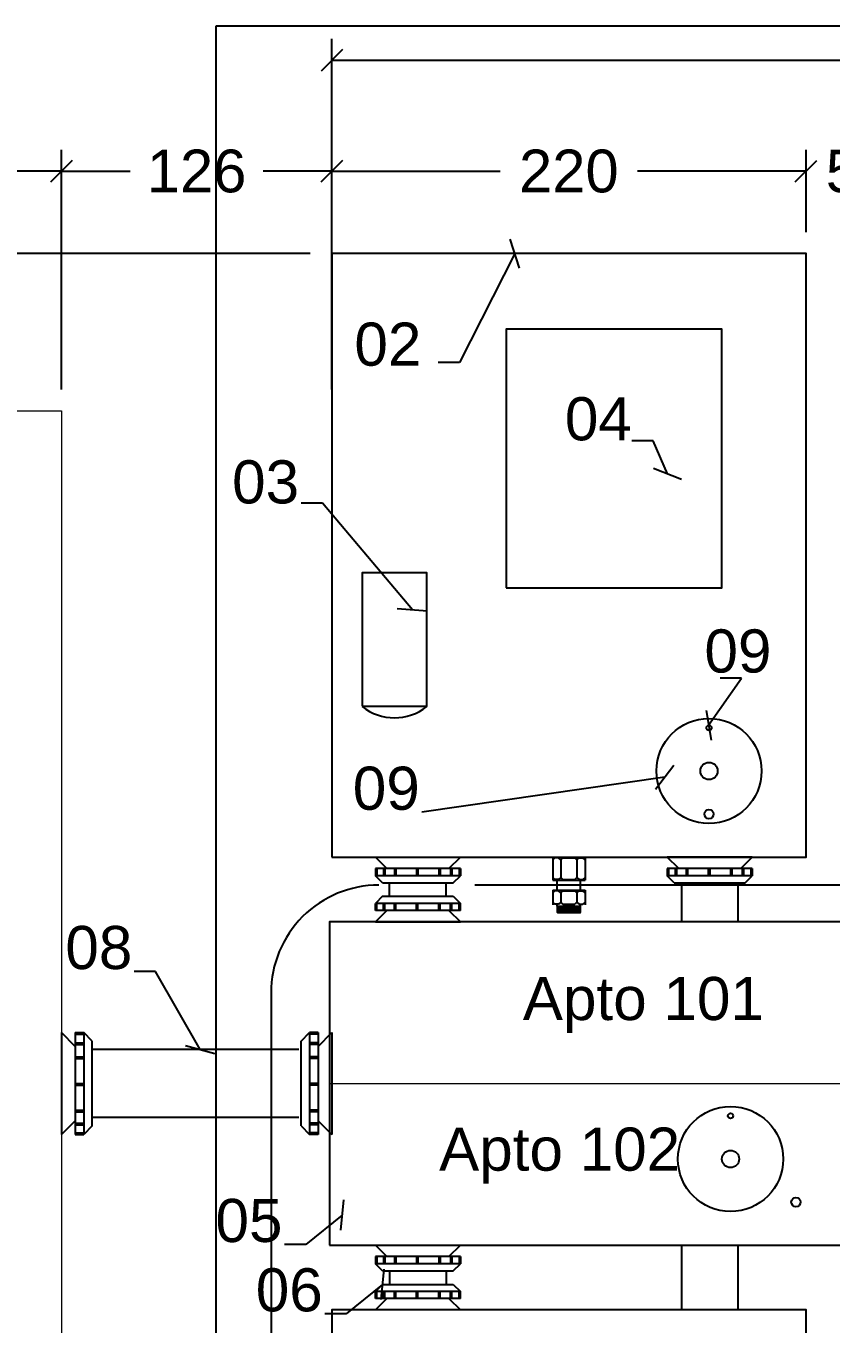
# Model space of a CAD drawing. Header units: inches. Extents: x -3 to 923, y -103 to 154.
# Drawn here: x 257.801 to 258.178, y -88.177 to -87.57 of the extents above; entities that cross this region are included whole.
import ezdxf

# ---------------------------------------------------------------- set-up
doc = ezdxf.new("R2010")
doc.units = ezdxf.units.IN
doc.header["$LTSCALE"] = 10
doc.header["$MEASUREMENT"] = 0
doc.linetypes.add('HIDDEN', pattern=[0.375, 0.25, -0.125])
doc.layers.get('DEFPOINTS').update_dxf_attribs({"color": 8})
for name, color, linetype in [('Cotas', 1, 'Continuous'), ('EL-Textos_condutos', 7, 'Continuous'), ('PARA-RAIOS', 240, 'Continuous'), ('QUADROS', 7, 'Continuous'), ('QUADROS_E_CAIXAS', 240, 'Continuous'), ('TXT', 7, 'Continuous')]:
    doc.layers.add(name, color=color, linetype=linetype)
doc.layers.add('VP', color=1, linetype='Continuous', plot=False)
doc.styles.add('Arial', font='arial.ttf')
doc.dimstyles.new('10', dxfattribs={"dimtxt": 0.02, "dimasz": 0.01, "dimexe": 0.01, "dimexo": 0.01, "dimgap": 0.09, "dimtad": 0, "dimtih": 1, "dimtoh": 1, "dimdec": 0, "dimlfac": 1000, "dimzin": 0, "dimdsep": 46, "dimtxsty": 'Arial', "dimblk": 'OBLIQUE', "dimcen": 0, "dimdle": 0.02, "dimclrt": 7, "dimadec": 0, "dimazin": 0, "dimtfac": 1, "dimtdec": 0, "dimtofl": 0, "dimtmove": 0, "dimatfit": 3, "dimldrblk": 'OBLIQUE', "dimfxl": 0, "dimtolj": 1, "dimtzin": 0, "dimarcsym": 0})
doc.dimstyles.new('RICARDO-1-10', dxfattribs={"dimtxt": 0.02, "dimasz": 0.01, "dimexe": 0.01, "dimexo": 0.01, "dimgap": 0.01, "dimtad": 0, "dimtih": 1, "dimtoh": 1, "dimdec": 0, "dimlfac": 1000, "dimzin": 0, "dimdsep": 46, "dimtxsty": 'Arial', "dimblk": 'OBLIQUE', "dimcen": 0, "dimclrt": 2, "dimadec": 0, "dimazin": 0, "dimtfac": 1, "dimtdec": 0, "dimtofl": 0, "dimtmove": 0, "dimatfit": 3, "dimldrblk": 'CLOSEDBLANK', "dimfxl": 0, "dimtolj": 1, "dimtzin": 0, "dimarcsym": 0})
doc.dimstyles.get("Standard").update_dxf_attribs({"dimtxt": 0.18, "dimasz": 0.18, "dimexe": 0.18, "dimexo": 0.0625, "dimgap": 0.09, "dimtad": 0, "dimtih": 1, "dimtoh": 1, "dimdec": 4, "dimzin": 0, "dimdsep": 46, "dimtxsty": 'Standard', "dimcen": 0.09, "dimadec": 0, "dimazin": 0, "dimtfac": 1, "dimtdec": 4, "dimtofl": 0, "dimtmove": 0, "dimatfit": 3, "dimfxl": 0, "dimtolj": 1, "dimtzin": 0, "dimarcsym": 0})

# ---------------------------------------------------------------- blocks, each defined once
blk = doc.blocks.new('_Oblique')
at = {"color": 0, "linetype": 'ByBlock', "lineweight": -2}
blk.add_line((-0.5, -0.5), (0.5, 0.5), dxfattribs=at)
blk = doc.blocks.new('*D22')
at = {"layer": 'DEFPOINTS', "color": 0, "transparency": 16777216}
for p in [(257.31776, -87.638), (257.31776, -87.75017), (257.81776, -87.75017)]:
    blk.add_point(p, dxfattribs=at)
at = {"layer": 'TXT', "color": 0, "lineweight": -2, "transparency": 16777216}
for p, q in [((257.31776, -87.74017), (257.31776, -87.628)), ((257.81776, -87.74017), (257.81776, -87.628)), ((257.31776, -87.638), (257.5357, -87.638)), ((257.81776, -87.638), (257.59982, -87.638))]:
    blk.add_line(p, q, dxfattribs=at)
at = {"layer": 'TXT', "color": 0, "lineweight": -2, "transparency": 16777216, "xscale": 0.01, "yscale": 0.01, "zscale": 0.01, "rotation": 180}
blk.add_blockref('_Oblique', (257.31776, -87.638), dxfattribs=at)
at = {"layer": 'TXT', "color": 0, "lineweight": -2, "transparency": 16777216, "xscale": 0.01, "yscale": 0.01, "zscale": 0.01}
blk.add_blockref('_Oblique', (257.81776, -87.638), dxfattribs=at)
at = {"layer": 'TXT', "color": 2, "transparency": 16777216, "insert": (257.56776, -87.638), "char_height": 0.02, "attachment_point": 5, "style": 'Arial'}
blk.add_mtext('\\A1;500', dxfattribs=at)
blk = doc.blocks.new('_ClosedBlank')
at = {"color": 0, "linetype": 'ByBlock', "lineweight": -2}
for p, q in [((-1, 0.167), (0, 0)), ((-1, 0.167), (-1, -0.167)), ((0, 0), (-1, -0.167))]:
    blk.add_line(p, q, dxfattribs=at)
blk = doc.blocks.new('*D25')
at = {"layer": 'DEFPOINTS', "color": 0, "transparency": 16777216}
for p in [(257.94416, -87.638), (257.81776, -87.75017), (257.94416, -87.75017)]:
    blk.add_point(p, dxfattribs=at)
at = {"layer": 'TXT', "color": 0, "lineweight": -2, "transparency": 16777216}
for p, q in [((257.81776, -87.74017), (257.81776, -87.628)), ((257.94416, -87.74017), (257.94416, -87.628)), ((257.81776, -87.638), (257.84981, -87.638)), ((257.94416, -87.638), (257.91211, -87.638))]:
    blk.add_line(p, q, dxfattribs=at)
at = {"layer": 'TXT', "color": 0, "lineweight": -2, "transparency": 16777216, "xscale": 0.01, "yscale": 0.01, "zscale": 0.01, "rotation": 180}
blk.add_blockref('_Oblique', (257.81776, -87.638), dxfattribs=at)
at = {"layer": 'TXT', "color": 0, "lineweight": -2, "transparency": 16777216, "xscale": 0.01, "yscale": 0.01, "zscale": 0.01}
blk.add_blockref('_Oblique', (257.94416, -87.638), dxfattribs=at)
at = {"layer": 'TXT', "color": 2, "transparency": 16777216, "insert": (257.88096, -87.638), "char_height": 0.02, "attachment_point": 5, "style": 'Arial'}
blk.add_mtext('\\A1;126', dxfattribs=at)
blk = doc.blocks.new('*D26')
at = {"layer": 'DEFPOINTS', "color": 0, "transparency": 16777216}
for p in [(258.21565, -87.638), (258.16607, -87.67655), (258.21565, -87.67655)]:
    blk.add_point(p, dxfattribs=at)
at = {"layer": 'TXT', "color": 0, "lineweight": -2, "transparency": 16777216}
for p, q in [((258.16607, -87.66655), (258.16607, -87.628)), ((258.21565, -87.66655), (258.21565, -87.628)), ((258.16607, -87.638), (258.15607, -87.638)), ((258.21565, -87.638), (258.22565, -87.638))]:
    blk.add_line(p, q, dxfattribs=at)
at = {"layer": 'TXT', "color": 0, "lineweight": -2, "transparency": 16777216, "xscale": 0.01, "yscale": 0.01, "zscale": 0.01}
blk.add_blockref('_Oblique', (258.16607, -87.638), dxfattribs=at)
at = {"layer": 'TXT', "color": 0, "lineweight": -2, "transparency": 16777216, "xscale": 0.01, "yscale": 0.01, "zscale": 0.01, "rotation": 180}
blk.add_blockref('_Oblique', (258.21565, -87.638), dxfattribs=at)
at = {"layer": 'TXT', "color": 2, "transparency": 16777216, "insert": (258.19086, -87.638), "char_height": 0.02, "attachment_point": 5, "style": 'Arial'}
blk.add_mtext('\\A1;50', dxfattribs=at)
blk = doc.blocks.new('*D38')
at = {"layer": 'DEFPOINTS', "color": 0, "transparency": 16777216}
for p in [(261.01279, -87.58608), (257.94416, -87.67655), (261.01279, -88.16688)]:
    blk.add_point(p, dxfattribs=at)
at = {"layer": 'VP', "color": 0, "lineweight": -2, "transparency": 16777216}
for p, q in [((257.94416, -87.66655), (257.94416, -87.57608)), ((261.01279, -88.15688), (261.01279, -87.57608)), ((257.94416, -87.58608), (259.43859, -87.58608)), ((261.01279, -87.58608), (259.51835, -87.58608))]:
    blk.add_line(p, q, dxfattribs=at)
at = {"layer": 'VP', "color": 0, "lineweight": -2, "transparency": 16777216, "xscale": 0.01, "yscale": 0.01, "zscale": 0.01, "rotation": 180}
blk.add_blockref('_Oblique', (257.94416, -87.58608), dxfattribs=at)
at = {"layer": 'VP', "color": 0, "lineweight": -2, "transparency": 16777216, "xscale": 0.01, "yscale": 0.01, "zscale": 0.01}
blk.add_blockref('_Oblique', (261.01279, -87.58608), dxfattribs=at)
at = {"layer": 'VP', "color": 2, "transparency": 16777216, "insert": (259.47847, -87.58608), "char_height": 0.02, "attachment_point": 5, "style": 'Arial'}
blk.add_mtext('\\A1;3069', dxfattribs=at)
blk = doc.blocks.new('*D68')
at = {"layer": 'DEFPOINTS', "color": 0, "transparency": 16777216}
for p in [(257.11565, -87.67655), (257.94416, -87.67655), (257.15028, -89.16324)]:
    blk.add_point(p, dxfattribs=at)
at = {"layer": 'TXT', "color": 0, "lineweight": -2, "transparency": 16777216}
for p, q in [((257.93416, -87.67655), (257.10565, -87.67655)), ((257.11565, -87.67655), (257.11565, -88.39968)), ((257.11565, -89.16324), (257.11565, -88.44011)), ((257.14028, -89.16324), (257.10565, -89.16324))]:
    blk.add_line(p, q, dxfattribs=at)
at = {"layer": 'TXT', "color": 0, "lineweight": -2, "transparency": 16777216, "xscale": 0.01, "yscale": 0.01, "zscale": 0.01}
for p, rotation in [((257.11565, -87.67655), 90), ((257.11565, -89.16324), 270)]:
    blk.add_blockref('_Oblique', p, dxfattribs=dict(at, rotation=rotation))
at = {"layer": 'TXT', "color": 2, "transparency": 16777216, "insert": (257.11565, -88.41989), "char_height": 0.02, "attachment_point": 5, "style": 'Arial'}
blk.add_mtext('\\A1;1487', dxfattribs=at)

msp = doc.modelspace()

# ---------------------------------------------------------------- hatches: boundary and pattern name
at = {"layer": 'QUADROS'}
for points in [[(258.05033, -87.95923), (258.04854, -87.95923), (258.04755, -87.96023), (258.04755, -87.95898), (258.06268, -87.95898), (258.06268, -87.96023), (258.06168, -87.95923), (258.05989, -87.95923), (258.05889, -87.96023), (258.0579, -87.95923), (258.05233, -87.95923), (258.05133, -87.96023)], [(258.05033, -87.95923), (258.04854, -87.95923), (258.04755, -87.96023), (258.04755, -87.95898), (258.06268, -87.95898), (258.06268, -87.96023), (258.06168, -87.95923), (258.05989, -87.95923), (258.05889, -87.96023), (258.0579, -87.95923), (258.05233, -87.95923), (258.05133, -87.96023)], [(258.04755, -87.96965), (258.04755, -87.9684), (258.04854, -87.96939), (258.05033, -87.96939), (258.05133, -87.9684), (258.05233, -87.96939), (258.0579, -87.96939), (258.05889, -87.9684), (258.05989, -87.96939), (258.06168, -87.96939), (258.06268, -87.9684), (258.06268, -87.96965)]]:
    msp.add_hatch(color=7, dxfattribs=at).paths.add_polyline_path(points)
h = msp.add_hatch(color=7, dxfattribs=at)
h.paths.add_polyline_path([(258.04755, -87.9812), (258.04755, -87.97995), (258.04854, -87.98095), (258.05033, -87.98095), (258.05133, -87.97995), (258.05233, -87.98095), (258.0579, -87.98095), (258.05889, -87.97995), (258.05989, -87.98095), (258.06168, -87.98095), (258.06268, -87.97995), (258.06268, -87.9812)])
h.paths.add_polyline_path([(258.06268, -87.97439), (258.06268, -87.97564), (258.06168, -87.97464), (258.05989, -87.97464), (258.05889, -87.97564), (258.0579, -87.97464), (258.05233, -87.97464), (258.05133, -87.97564), (258.05033, -87.97464), (258.04854, -87.97464), (258.04755, -87.97564), (258.04755, -87.97439)])

# ---------------------------------------------------------------- linework, layer by layer
at = {"layer": 'EL-Textos_condutos', "linetype": 'Continuous', "lineweight": 0}
for p, q in [((257.31776, -87.75017), (257.81776, -87.75017)), ((257.81776, -87.75017), (257.81776, -88.33017)), ((257.94316, -88.06489), (259.20403, -88.06489))]:
    msp.add_line(p, q, dxfattribs=at)
at = {"layer": 'QUADROS', "color": 7}
for p, q in [((257.96999, -87.96432), (257.96465, -87.95898)), ((257.99901, -87.96432), (258.00435, -87.95898)), ((258.04755, -87.95898), (258.06268, -87.95898)), ((258.04755, -87.95898), (258.04755, -87.96965)), ((258.04755, -87.95898), (258.06268, -87.95898)), ((258.04755, -87.96023), (258.04854, -87.95923)), ((258.04755, -87.96023), (258.04854, -87.95923)), ((258.05033, -87.95923), (258.04854, -87.95923)), ((258.05033, -87.95923), (258.04854, -87.95923)), ((258.05133, -87.96023), (258.05032, -87.95922)), ((258.05133, -87.96023), (258.05032, -87.95922)), ((258.05133, -87.96023), (258.05234, -87.95922)), ((258.05133, -87.96023), (258.05234, -87.95922)), ((258.05133, -87.96023), (258.05133, -87.9684)), ((258.05233, -87.95923), (258.0579, -87.95923)), ((258.05233, -87.95923), (258.0579, -87.95923)), ((258.05889, -87.96023), (258.05789, -87.95922)), ((258.05889, -87.96023), (258.05789, -87.95922)), ((258.05889, -87.96023), (258.0599, -87.95922)), ((258.05889, -87.96023), (258.0599, -87.95922)), ((258.05889, -87.96023), (258.05889, -87.9684)), ((258.05989, -87.95923), (258.06168, -87.95923)), ((258.05989, -87.95923), (258.06168, -87.95923)), ((258.06268, -87.96023), (258.06168, -87.95923)), ((258.06268, -87.96023), (258.06168, -87.95923)), ((258.06268, -87.95898), (258.06268, -87.96965)), ((258.10649, -87.96432), (258.10115, -87.95898)), ((258.10115, -87.95898), (258.14085, -87.95898)), ((258.14085, -87.95898), (258.10115, -87.95898)), ((258.13551, -87.96432), (258.14085, -87.95898)), ((257.96465, -87.96432), (257.96465, -87.96763)), ((258.00435, -87.96432), (257.96465, -87.96432)), ((257.96529, -87.96432), (257.96529, -87.96763)), ((257.96841, -87.96432), (257.96841, -87.96763)), ((257.96905, -87.96432), (257.96905, -87.96763)), ((257.97349, -87.96432), (257.97349, -87.96763)), ((257.97412, -87.96432), (257.97412, -87.96763)), ((257.98387, -87.96432), (257.98387, -87.96763)), ((257.9845, -87.96432), (257.9845, -87.96763)), ((257.99425, -87.96432), (257.99425, -87.96763)), ((257.99488, -87.96432), (257.99488, -87.96763)), ((257.99971, -87.96432), (257.99971, -87.96763)), ((258.00035, -87.96432), (258.00035, -87.96763)), ((258.00372, -87.96432), (258.00372, -87.96763)), ((258.00435, -87.96432), (258.00435, -87.96763)), ((258.14085, -87.96432), (258.10115, -87.96432)), ((258.10115, -87.96432), (258.10115, -87.96763)), ((258.10179, -87.96432), (258.10179, -87.96763)), ((258.10491, -87.96432), (258.10491, -87.96763)), ((258.10555, -87.96432), (258.10555, -87.96763)), ((258.10998, -87.96432), (258.10998, -87.96763)), ((258.11062, -87.96432), (258.11062, -87.96763)), ((258.12036, -87.96432), (258.12036, -87.96763)), ((258.121, -87.96432), (258.121, -87.96763)), ((258.13074, -87.96432), (258.13074, -87.96763)), ((258.13138, -87.96432), (258.13138, -87.96763)), ((258.13621, -87.96432), (258.13621, -87.96763)), ((258.13685, -87.96432), (258.13685, -87.96763)), ((258.14021, -87.96432), (258.14021, -87.96763)), ((258.14085, -87.96432), (258.14085, -87.96763)), ((257.96796, -87.97094), (257.96465, -87.96763)), ((258.00435, -87.96763), (257.96465, -87.96763)), ((257.96796, -87.97094), (258.00105, -87.97094)), ((257.97127, -87.97728), (257.97127, -87.97094)), ((257.99774, -87.97728), (257.99774, -87.97094)), ((258.00105, -87.97094), (258.00435, -87.96763)), ((258.04755, -87.9684), (258.04854, -87.96939)), ((258.04755, -87.96965), (258.06268, -87.96965)), ((258.05033, -87.96939), (258.04854, -87.96939)), ((258.04971, -87.97439), (258.04971, -87.96939)), ((258.05133, -87.9684), (258.05032, -87.9694)), ((258.05133, -87.9684), (258.05234, -87.9694)), ((258.05233, -87.96939), (258.0579, -87.96939)), ((258.05889, -87.9684), (258.05789, -87.9694)), ((258.05889, -87.9684), (258.0599, -87.9694)), ((258.05989, -87.96939), (258.06168, -87.96939)), ((258.06051, -87.97439), (258.06051, -87.96965)), ((258.06268, -87.9684), (258.06168, -87.96939)), ((258.14085, -87.96763), (258.10115, -87.96763)), ((258.10446, -87.97094), (258.10115, -87.96763)), ((258.10446, -87.97094), (258.13754, -87.97094)), ((258.13754, -87.97094), (258.14085, -87.96763)), ((257.96796, -87.97728), (257.96465, -87.98059)), ((257.96796, -87.97728), (258.00105, -87.97728)), ((258.00105, -87.97728), (258.00435, -87.98059)), ((258.04755, -87.97439), (258.06268, -87.97439)), ((258.04755, -87.97439), (258.04755, -87.9812)), ((258.04755, -87.97564), (258.04854, -87.97464)), ((258.05033, -87.97464), (258.04854, -87.97464)), ((258.05133, -87.97564), (258.05032, -87.97463)), ((258.05133, -87.97564), (258.05234, -87.97463)), ((258.05133, -87.97564), (258.05133, -87.97995)), ((258.05233, -87.97464), (258.0579, -87.97464)), ((258.05889, -87.97564), (258.05789, -87.97463)), ((258.05889, -87.97564), (258.0599, -87.97463)), ((258.05889, -87.97564), (258.05889, -87.97995)), ((258.05989, -87.97464), (258.06168, -87.97464)), ((258.06268, -87.97564), (258.06168, -87.97464)), ((258.06268, -87.97439), (258.06268, -87.9812)), ((257.96465, -87.9839), (257.96465, -87.98059)), ((258.00435, -87.98059), (257.96465, -87.98059)), ((258.00435, -87.9839), (257.96465, -87.9839)), ((257.96999, -87.9839), (257.96465, -87.98924)), ((257.96529, -87.9839), (257.96529, -87.98059)), ((257.96841, -87.9839), (257.96841, -87.98059)), ((257.96905, -87.9839), (257.96905, -87.98059)), ((257.97349, -87.9839), (257.97349, -87.98059)), ((257.97412, -87.9839), (257.97412, -87.98059)), ((257.98387, -87.9839), (257.98387, -87.98059)), ((257.9845, -87.9839), (257.9845, -87.98059)), ((257.99425, -87.9839), (257.99425, -87.98059)), ((257.99488, -87.9839), (257.99488, -87.98059)), ((257.99901, -87.9839), (258.00435, -87.98924)), ((257.99971, -87.9839), (257.99971, -87.98059)), ((258.00035, -87.9839), (258.00035, -87.98059)), ((258.00372, -87.9839), (258.00372, -87.98059)), ((258.00435, -87.9839), (258.00435, -87.98059)), ((258.04755, -87.97995), (258.04854, -87.98095)), ((258.05033, -87.98095), (258.04854, -87.98095)), ((258.04971, -87.98196), (258.04971, -87.98095)), ((258.04971, -87.98196), (258.04985, -87.98207)), ((258.04971, -87.98196), (258.06051, -87.98196)), ((258.04985, -87.98488), (258.04971, -87.98499)), ((258.04985, -87.98208), (258.04972, -87.98218)), ((258.04972, -87.9822), (258.04985, -87.9823)), ((258.04985, -87.98231), (258.04972, -87.98242)), ((258.04972, -87.98243), (258.04985, -87.98253)), ((258.04985, -87.98255), (258.04972, -87.98265)), ((258.04972, -87.98266), (258.04985, -87.98276)), ((258.04985, -87.98278), (258.04972, -87.98288)), ((258.04972, -87.9829), (258.04985, -87.983)), ((258.04985, -87.98301), (258.04972, -87.98311)), ((258.04972, -87.98313), (258.04985, -87.98323)), ((258.04985, -87.98325), (258.04972, -87.98335)), ((258.04972, -87.98336), (258.04985, -87.98346)), ((258.04985, -87.98348), (258.04972, -87.98358)), ((258.04972, -87.9836), (258.04985, -87.9837)), ((258.04985, -87.98371), (258.04972, -87.98381)), ((258.04972, -87.98383), (258.04985, -87.98393)), ((258.04985, -87.98395), (258.04972, -87.98405)), ((258.04972, -87.98406), (258.04985, -87.98416)), ((258.04985, -87.98418), (258.04972, -87.98428)), ((258.04972, -87.98429), (258.04985, -87.98439)), ((258.04985, -87.98441), (258.04972, -87.98451)), ((258.04972, -87.98453), (258.04985, -87.98463)), ((258.04985, -87.98464), (258.04972, -87.98474)), ((258.04972, -87.98476), (258.04985, -87.98486)), ((258.06038, -87.98231), (258.04973, -87.98219)), ((258.06038, -87.98254), (258.04973, -87.98242)), ((258.06038, -87.98277), (258.04973, -87.98266)), ((258.06038, -87.98301), (258.04973, -87.98289)), ((258.06038, -87.98324), (258.04973, -87.98312)), ((258.06038, -87.98347), (258.04973, -87.98335)), ((258.06038, -87.9837), (258.04973, -87.98359)), ((258.06038, -87.98394), (258.04973, -87.98382)), ((258.06038, -87.98417), (258.04973, -87.98405)), ((258.06038, -87.9844), (258.04973, -87.98429)), ((258.06038, -87.98464), (258.04973, -87.98452)), ((258.06038, -87.98487), (258.04973, -87.98475)), ((258.04984, -87.98207), (258.0605, -87.98219)), ((258.04984, -87.98231), (258.0605, -87.98242)), ((258.04984, -87.98254), (258.0605, -87.98266)), ((258.04984, -87.98277), (258.0605, -87.98289)), ((258.04984, -87.98301), (258.0605, -87.98312)), ((258.04984, -87.98324), (258.0605, -87.98335)), ((258.04984, -87.98347), (258.0605, -87.98359)), ((258.04984, -87.9837), (258.0605, -87.98382)), ((258.04984, -87.98394), (258.0605, -87.98405)), ((258.04984, -87.98417), (258.0605, -87.98429)), ((258.04984, -87.9844), (258.0605, -87.98452)), ((258.04984, -87.98464), (258.0605, -87.98475)), ((258.04984, -87.98487), (258.06051, -87.98499)), ((258.05133, -87.97995), (258.05032, -87.98096)), ((258.05133, -87.97995), (258.05234, -87.98096)), ((258.05233, -87.98095), (258.0579, -87.98095)), ((258.05889, -87.97995), (258.05789, -87.98096)), ((258.05889, -87.97995), (258.0599, -87.98096)), ((258.05989, -87.98095), (258.06168, -87.98095)), ((258.06051, -87.98196), (258.06037, -87.98207)), ((258.06037, -87.98208), (258.0605, -87.98218)), ((258.0605, -87.9822), (258.06037, -87.9823)), ((258.06037, -87.98231), (258.0605, -87.98242)), ((258.0605, -87.98243), (258.06037, -87.98253)), ((258.06037, -87.98255), (258.0605, -87.98265)), ((258.0605, -87.98266), (258.06037, -87.98276)), ((258.06037, -87.98278), (258.0605, -87.98288)), ((258.0605, -87.9829), (258.06037, -87.983)), ((258.06037, -87.98301), (258.0605, -87.98311)), ((258.0605, -87.98313), (258.06037, -87.98323)), ((258.06037, -87.98325), (258.0605, -87.98335)), ((258.0605, -87.98336), (258.06037, -87.98346)), ((258.06037, -87.98348), (258.0605, -87.98358)), ((258.0605, -87.9836), (258.06037, -87.9837)), ((258.06037, -87.98371), (258.0605, -87.98381)), ((258.0605, -87.98383), (258.06037, -87.98393)), ((258.06037, -87.98395), (258.0605, -87.98405)), ((258.0605, -87.98406), (258.06037, -87.98416)), ((258.06037, -87.98418), (258.0605, -87.98428)), ((258.0605, -87.98429), (258.06037, -87.98439)), ((258.06037, -87.98441), (258.0605, -87.98451)), ((258.0605, -87.98453), (258.06037, -87.98463)), ((258.06037, -87.98464), (258.0605, -87.98474)), ((258.0605, -87.98476), (258.06037, -87.98486)), ((258.06037, -87.98488), (258.06051, -87.98499)), ((258.06051, -87.98196), (258.06051, -87.98095)), ((258.06268, -87.97995), (258.06168, -87.98095)), ((257.96465, -87.98924), (258.00435, -87.98924)), ((257.96465, -88.14055), (258.00435, -88.14055)), ((257.96999, -88.14589), (257.96465, -88.14055)), ((257.99901, -88.14589), (258.00435, -88.14055)), ((257.96465, -88.14589), (257.96465, -88.1492)), ((258.00435, -88.14589), (257.96465, -88.14589)), ((257.96796, -88.1525), (257.96465, -88.1492)), ((258.00435, -88.1492), (257.96465, -88.1492)), ((257.96529, -88.14589), (257.96529, -88.1492)), ((257.96841, -88.14589), (257.96841, -88.1492)), ((257.96905, -88.14589), (257.96905, -88.1492)), ((257.97349, -88.14589), (257.97349, -88.1492)), ((257.97412, -88.14589), (257.97412, -88.1492)), ((257.98387, -88.14589), (257.98387, -88.1492)), ((257.9845, -88.14589), (257.9845, -88.1492)), ((257.99425, -88.14589), (257.99425, -88.1492)), ((257.99488, -88.14589), (257.99488, -88.1492)), ((257.99971, -88.14589), (257.99971, -88.1492)), ((258.00035, -88.14589), (258.00035, -88.1492)), ((258.00105, -88.1525), (258.00435, -88.1492)), ((258.00372, -88.14589), (258.00372, -88.1492)), ((258.00435, -88.14589), (258.00435, -88.1492)), ((257.96796, -88.1525), (258.00105, -88.1525)), ((257.97127, -88.1525), (257.97127, -88.15885)), ((257.99774, -88.1525), (257.99774, -88.15885)), ((257.96796, -88.15885), (257.96465, -88.16216)), ((257.96796, -88.15885), (258.00105, -88.15885)), ((258.00105, -88.15885), (258.00435, -88.16216)), ((258.00435, -88.16216), (257.96465, -88.16216)), ((257.96465, -88.16547), (257.96465, -88.16216)), ((257.96999, -88.16547), (257.96465, -88.17081)), ((258.00435, -88.16547), (257.96465, -88.16547)), ((257.96529, -88.16547), (257.96529, -88.16216)), ((257.96841, -88.16547), (257.96841, -88.16216)), ((257.96905, -88.16547), (257.96905, -88.16216)), ((257.97349, -88.16547), (257.97349, -88.16216)), ((257.97412, -88.16547), (257.97412, -88.16216)), ((257.98387, -88.16547), (257.98387, -88.16216)), ((257.9845, -88.16547), (257.9845, -88.16216)), ((257.99425, -88.16547), (257.99425, -88.16216)), ((257.99488, -88.16547), (257.99488, -88.16216)), ((257.99901, -88.16547), (258.00435, -88.17081)), ((257.99971, -88.16547), (257.99971, -88.16216)), ((258.00035, -88.16547), (258.00035, -88.16216)), ((258.00372, -88.16547), (258.00372, -88.16216)), ((258.00435, -88.16547), (258.00435, -88.16216))]:
    msp.add_line(p, q, dxfattribs=at)
at = {"layer": 'QUADROS', "color": 7, "linetype": 'HIDDEN', "ltscale": 10}
for p, q in [((257.82417, -88.04748), (257.81776, -88.04107)), ((257.81776, -88.04107), (257.81776, -88.08872)), ((257.82417, -88.04107), (257.82814, -88.04107)), ((257.82417, -88.04107), (257.82417, -88.08872)), ((257.82417, -88.04184), (257.82814, -88.04184)), ((257.82417, -88.04588), (257.82814, -88.04588)), ((257.83211, -88.04504), (257.82814, -88.04107)), ((257.82814, -88.04107), (257.82814, -88.08872)), ((257.83211, -88.08475), (257.83211, -88.04504)), ((257.92981, -88.04504), (257.93378, -88.04107)), ((257.92981, -88.08475), (257.92981, -88.04504)), ((257.93775, -88.04107), (257.93378, -88.04107)), ((257.93378, -88.04107), (257.93378, -88.08872)), ((257.93775, -88.04184), (257.93378, -88.04184)), ((257.93775, -88.04588), (257.93378, -88.04588)), ((257.93775, -88.04748), (257.94416, -88.04107)), ((257.93775, -88.04107), (257.93775, -88.08872)), ((257.94416, -88.04107), (257.94416, -88.08872)), ((257.82417, -88.04664), (257.82814, -88.04664)), ((257.92881, -88.04901), (257.83211, -88.04901)), ((257.93775, -88.04664), (257.93378, -88.04664)), ((257.82417, -88.05244), (257.82814, -88.05244)), ((257.82417, -88.0532), (257.82814, -88.0532)), ((257.93775, -88.05244), (257.93378, -88.05244)), ((257.93775, -88.0532), (257.93378, -88.0532)), ((257.82417, -88.06489), (257.82814, -88.06489)), ((257.82417, -88.06566), (257.82814, -88.06566)), ((257.93775, -88.06489), (257.93378, -88.06489)), ((257.93775, -88.06566), (257.93378, -88.06566)), ((257.82417, -88.08231), (257.81776, -88.08872)), ((257.82417, -88.07735), (257.82814, -88.07735)), ((257.82417, -88.07811), (257.82814, -88.07811)), ((257.92881, -88.08078), (257.83211, -88.08078)), ((257.93775, -88.07735), (257.93378, -88.07735)), ((257.93775, -88.07811), (257.93378, -88.07811)), ((257.93775, -88.08231), (257.94416, -88.08872)), ((257.82417, -88.08344), (257.82814, -88.08344)), ((257.82417, -88.0842), (257.82814, -88.0842)), ((257.82417, -88.08795), (257.82814, -88.08795)), ((257.82417, -88.08872), (257.82814, -88.08872)), ((257.83211, -88.08475), (257.82814, -88.08872)), ((257.92981, -88.08475), (257.93378, -88.08872)), ((257.93775, -88.08344), (257.93378, -88.08344)), ((257.93775, -88.0842), (257.93378, -88.0842)), ((257.93775, -88.08795), (257.93378, -88.08795)), ((257.93775, -88.08872), (257.93378, -88.08872))]:
    msp.add_line(p, q, dxfattribs=at)
at = {"layer": 'QUADROS', "color": 7}
for points in [[(257.94416, -87.95898), (258.16607, -87.95898), (258.16607, -87.67655), (257.94416, -87.67655)], [(258.02586, -87.83289), (258.12673, -87.83289), (258.12673, -87.71185), (258.02586, -87.71185)], [(257.95838, -87.88837), (257.98864, -87.88837), (257.98864, -87.82583), (257.95838, -87.82583)], [(257.94316, -88.14055), (259.20403, -88.14055), (259.20403, -87.98924), (257.94316, -87.98924)], [(257.94416, -88.45324), (258.16607, -88.45324), (258.16607, -88.17081), (257.94416, -88.17081)]]:
    msp.add_lwpolyline(points, close=True, dxfattribs=at)
for centre, radius in [((258.12068, -87.91863), 0.02461), ((258.12068, -87.89846), 0.00121), ((258.12068, -87.91863), 0.00403), ((258.12068, -87.93881), 0.00218), ((258.12068, -87.93881), 0.00218), ((258.12068, -87.93881), 0.00218), ((258.13076, -88.1002), 0.02461), ((258.13076, -88.08003), 0.00121), ((258.13076, -88.1002), 0.00403), ((258.16138, -88.12037), 0.00218), ((258.16138, -88.12037), 0.00218), ((258.16138, -88.12037), 0.00218)]:
    msp.add_circle(centre, radius, dxfattribs=at)
for centre, radius, start, end in [((257.97351, -87.86977), 0.02398, 230.88257, 309.11743), ((258.04973, -87.98219), 0.0000101, 127.97542, 232.02458), ((258.04973, -87.98242), 0.0000101, 127.97542, 232.02458), ((258.04973, -87.98266), 0.0000101, 127.97542, 232.02458), ((258.04973, -87.98289), 0.0000101, 127.97542, 232.02458), ((258.04973, -87.98312), 0.0000101, 127.97542, 232.02458), ((258.04973, -87.98335), 0.0000101, 127.97542, 232.02458), ((258.04973, -87.98359), 0.0000101, 127.97542, 232.02458), ((258.04973, -87.98382), 0.0000101, 127.97542, 232.02458), ((258.04973, -87.98405), 0.0000101, 127.97542, 232.02458), ((258.04973, -87.98429), 0.0000101, 127.97542, 232.02458), ((258.04973, -87.98452), 0.0000101, 127.97542, 232.02458), ((258.04973, -87.98475), 0.0000101, 127.97542, 232.02458), ((258.04984, -87.98207), 0.0000101, 307.97542, 52.02458), ((258.04984, -87.98231), 0.0000101, 307.97542, 52.02458), ((258.04984, -87.98254), 0.0000101, 307.97542, 52.02458), ((258.04984, -87.98277), 0.0000101, 307.97542, 52.02458), ((258.04984, -87.98301), 0.0000101, 307.97542, 52.02458), ((258.04984, -87.98324), 0.0000101, 307.97542, 52.02458), ((258.04984, -87.98347), 0.0000101, 307.97542, 52.02458), ((258.04984, -87.9837), 0.0000101, 307.97542, 52.02458), ((258.04984, -87.98394), 0.0000101, 307.97542, 52.02458), ((258.04984, -87.98417), 0.0000101, 307.97542, 52.02458), ((258.04984, -87.9844), 0.0000101, 307.97542, 52.02458), ((258.04984, -87.98464), 0.0000101, 307.97542, 52.02458), ((258.04984, -87.98487), 0.0000101, 307.97542, 52.02458), ((258.06038, -87.98207), 0.0000101, 127.97542, 232.02458), ((258.06038, -87.98231), 0.0000101, 127.97542, 232.02458), ((258.06038, -87.98254), 0.0000101, 127.97542, 232.02458), ((258.06038, -87.98277), 0.0000101, 127.97542, 232.02458), ((258.06038, -87.98301), 0.0000101, 127.97542, 232.02458), ((258.06038, -87.98324), 0.0000101, 127.97542, 232.02458), ((258.06038, -87.98347), 0.0000101, 127.97542, 232.02458), ((258.06038, -87.9837), 0.0000101, 127.97542, 232.02458), ((258.06038, -87.98394), 0.0000101, 127.97542, 232.02458), ((258.06038, -87.98417), 0.0000101, 127.97542, 232.02458), ((258.06038, -87.9844), 0.0000101, 127.97542, 232.02458), ((258.06038, -87.98464), 0.0000101, 127.97542, 232.02458), ((258.06038, -87.98487), 0.0000101, 127.97542, 232.02458), ((258.0605, -87.98219), 0.0000101, 307.97542, 52.02458), ((258.0605, -87.98242), 0.0000101, 307.97542, 52.02458), ((258.0605, -87.98266), 0.0000101, 307.97542, 52.02458), ((258.0605, -87.98289), 0.0000101, 307.97542, 52.02458), ((258.0605, -87.98312), 0.0000101, 307.97542, 52.02458), ((258.0605, -87.98335), 0.0000101, 307.97542, 52.02458), ((258.0605, -87.98359), 0.0000101, 307.97542, 52.02458), ((258.0605, -87.98382), 0.0000101, 307.97542, 52.02458), ((258.0605, -87.98405), 0.0000101, 307.97542, 52.02458), ((258.0605, -87.98429), 0.0000101, 307.97542, 52.02458), ((258.0605, -87.98452), 0.0000101, 307.97542, 52.02458), ((258.0605, -87.98475), 0.0000101, 307.97542, 52.02458)]:
    msp.add_arc(centre, radius, start, end, dxfattribs=at)
at = {"layer": 'QUADROS_E_CAIXAS', "color": 7, "linetype": 'HIDDEN'}
for p, q in [((258.10777, -87.97094), (258.10777, -87.98924)), ((258.13423, -87.97094), (258.13423, -87.98924)), ((258.10777, -88.14055), (258.10777, -88.17081)), ((258.13423, -88.14055), (258.13423, -88.17081))]:
    msp.add_line(p, q, dxfattribs=at)
at = {"layer": 'TXT'}
for p, q in [((257.94416, -87.66655), (257.94416, -87.628)), ((258.16607, -87.66655), (258.16607, -87.628)), ((257.94416, -87.638), (258.02295, -87.638)), ((258.16607, -87.638), (258.08727, -87.638))]:
    msp.add_line(p, q, dxfattribs=at)
at = {"layer": 'TXT', "color": 3, "linetype": 'HIDDEN'}
msp.add_lwpolyline([(258.29504, -89.05003), (257.89013, -89.05003), (257.89013, -87.57), (258.29557, -87.57)], dxfattribs=at)
msp.add_lwpolyline([(260.51117, -87.97202), (257.96623, -87.97202, 0.414214), (257.91579, -88.02245), (257.91579, -88.29765, -0.414214), (257.86536, -88.34809), (257.56237, -88.34809)], format="xyb", dxfattribs=at)

# ---------------------------------------------------------------- block references
at = {"layer": 'TXT', "xscale": 0.01, "yscale": 0.01, "zscale": 0.01, "rotation": 180}
msp.add_blockref('_Oblique', (257.94416, -87.638), dxfattribs=at)
at = {"layer": 'TXT', "xscale": 0.01, "yscale": 0.01, "zscale": 0.01}
msp.add_blockref('_Oblique', (258.16607, -87.638), dxfattribs=at)

# ---------------------------------------------------------------- texts
at = {"layer": 'Cotas', "color": 7, "linetype": 'Continuous', "lineweight": 0, "char_height": 0.020174, "attachment_point": 9, "style": 'Arial'}
for s, insert in [('02', (257.98612, -87.72926)), ('04', (258.08459, -87.76417)), ('03', (257.9289, -87.79371)), ('09', (258.14989, -87.87284)), ('09', (257.98536, -87.93706)), ('08', (257.85088, -88.0116)), ('05', (257.92113, -88.13933)), ('06', (257.93998, -88.17179))]:
    msp.add_mtext(s, dxfattribs=dict(at, insert=insert))
at = {"layer": 'QUADROS_E_CAIXAS', "color": 7, "style": 'Arial'}
for s, p in [('Apto 101', (258.03357, -88.03518)), ('Apto 102', (257.99439, -88.10566))]:
    msp.add_text(s, height=0.020174, dxfattribs=at).set_placement(p)
at = {"layer": 'TXT', "color": 2, "insert": (258.05511, -87.638), "char_height": 0.02, "attachment_point": 5, "style": 'Arial'}
msp.add_mtext('220', dxfattribs=at)

# ---------------------------------------------------------------- dimensions: what is measured, and where the dimension line sits
at = {"layer": 'TXT'}
dim = msp.add_linear_dim(base=(257.31776, -87.638), p1=(257.81776, -87.75017), p2=(257.31776, -87.75017), angle=180, dimstyle='RICARDO-1-10', override={"dimtmove": 1}, dxfattribs=at)
dim.commit()
dim.dimension.update_dxf_attribs({"geometry": '*D22', "text_midpoint": (257.56776, -87.638)})
dim = msp.add_linear_dim(base=(257.94416, -87.638), p1=(257.81776, -87.75017), p2=(257.94416, -87.75017), dimstyle='RICARDO-1-10', dxfattribs=at)
dim.commit()
dim.dimension.update_dxf_attribs({"geometry": '*D25', "text_midpoint": (257.88096, -87.638)})
dim = msp.add_linear_dim(base=(258.21565, -87.638), p1=(258.16607, -87.67655), p2=(258.21565, -87.67655), dimstyle='RICARDO-1-10', override={"dimtmove": 1}, dxfattribs=at)
dim.commit()
dim.dimension.update_dxf_attribs({"geometry": '*D26', "text_midpoint": (258.19086, -87.638)})
dim = msp.add_linear_dim(base=(257.11565, -87.67655), p1=(257.15028, -89.16324), p2=(257.94416, -87.67655), angle=90, dimstyle='RICARDO-1-10', dxfattribs=at)
dim.commit()
dim.dimension.update_dxf_attribs({"geometry": '*D68', "text_midpoint": (257.11565, -88.41989)})
at = {"layer": 'VP', "color": 7}
dim = msp.add_linear_dim(base=(261.01279, -87.58608), p1=(257.94416, -87.67655), p2=(261.01279, -88.16688), dimstyle='RICARDO-1-10', dxfattribs=at)
dim.commit()
dim.dimension.update_dxf_attribs({"geometry": '*D38', "text_midpoint": (259.47847, -87.58608)})

# ---------------------------------------------------------------- leaders
at = {"layer": 'Cotas', "linetype": 'Continuous', "lineweight": 0}
for points in [[(258.02979, -87.67655), (258.00399, -87.72754), (257.99399, -87.72754)], [(258.1013, -87.77951), (258.09459, -87.76417), (258.08459, -87.76417)], [(257.98191, -87.84315), (257.93981, -87.79337), (257.92981, -87.79337)], [(258.12051, -87.89726), (258.13596, -87.87526), (258.12596, -87.87526)], [(258.09995, -87.92153), (257.98627, -87.93797)], [(257.88263, -88.04901), (257.86179, -88.0125), (257.85179, -88.0125)], [(257.94911, -88.1264), (257.93204, -88.14024), (257.92204, -88.14024)], [(257.96796, -88.15885), (257.95089, -88.1727), (257.94089, -88.1727)]]:
    msp.add_leader(points, dimstyle='10', dxfattribs=at)
at = {"layer": 'PARA-RAIOS', "color": 5}
msp.add_leader([(257.68357, -89.269), (257.74653, -89.22492)], dimstyle='Standard', override={"dimtxt": 1.7, "dimasz": 1.7, "dimexe": 1, "dimexo": 1, "dimgap": 0, "dimtad": 1, "dimtih": 0, "dimtoh": 0, "dimdec": 0, "dimzin": 8, "dimcen": 1, "dimclrd": 5, "dimclre": 5, "dimclrt": 7, "dimtdec": 0, "dimtofl": 1, "dimatfit": 3}, dxfattribs=at)

doc.saveas('drawing.dxf')
